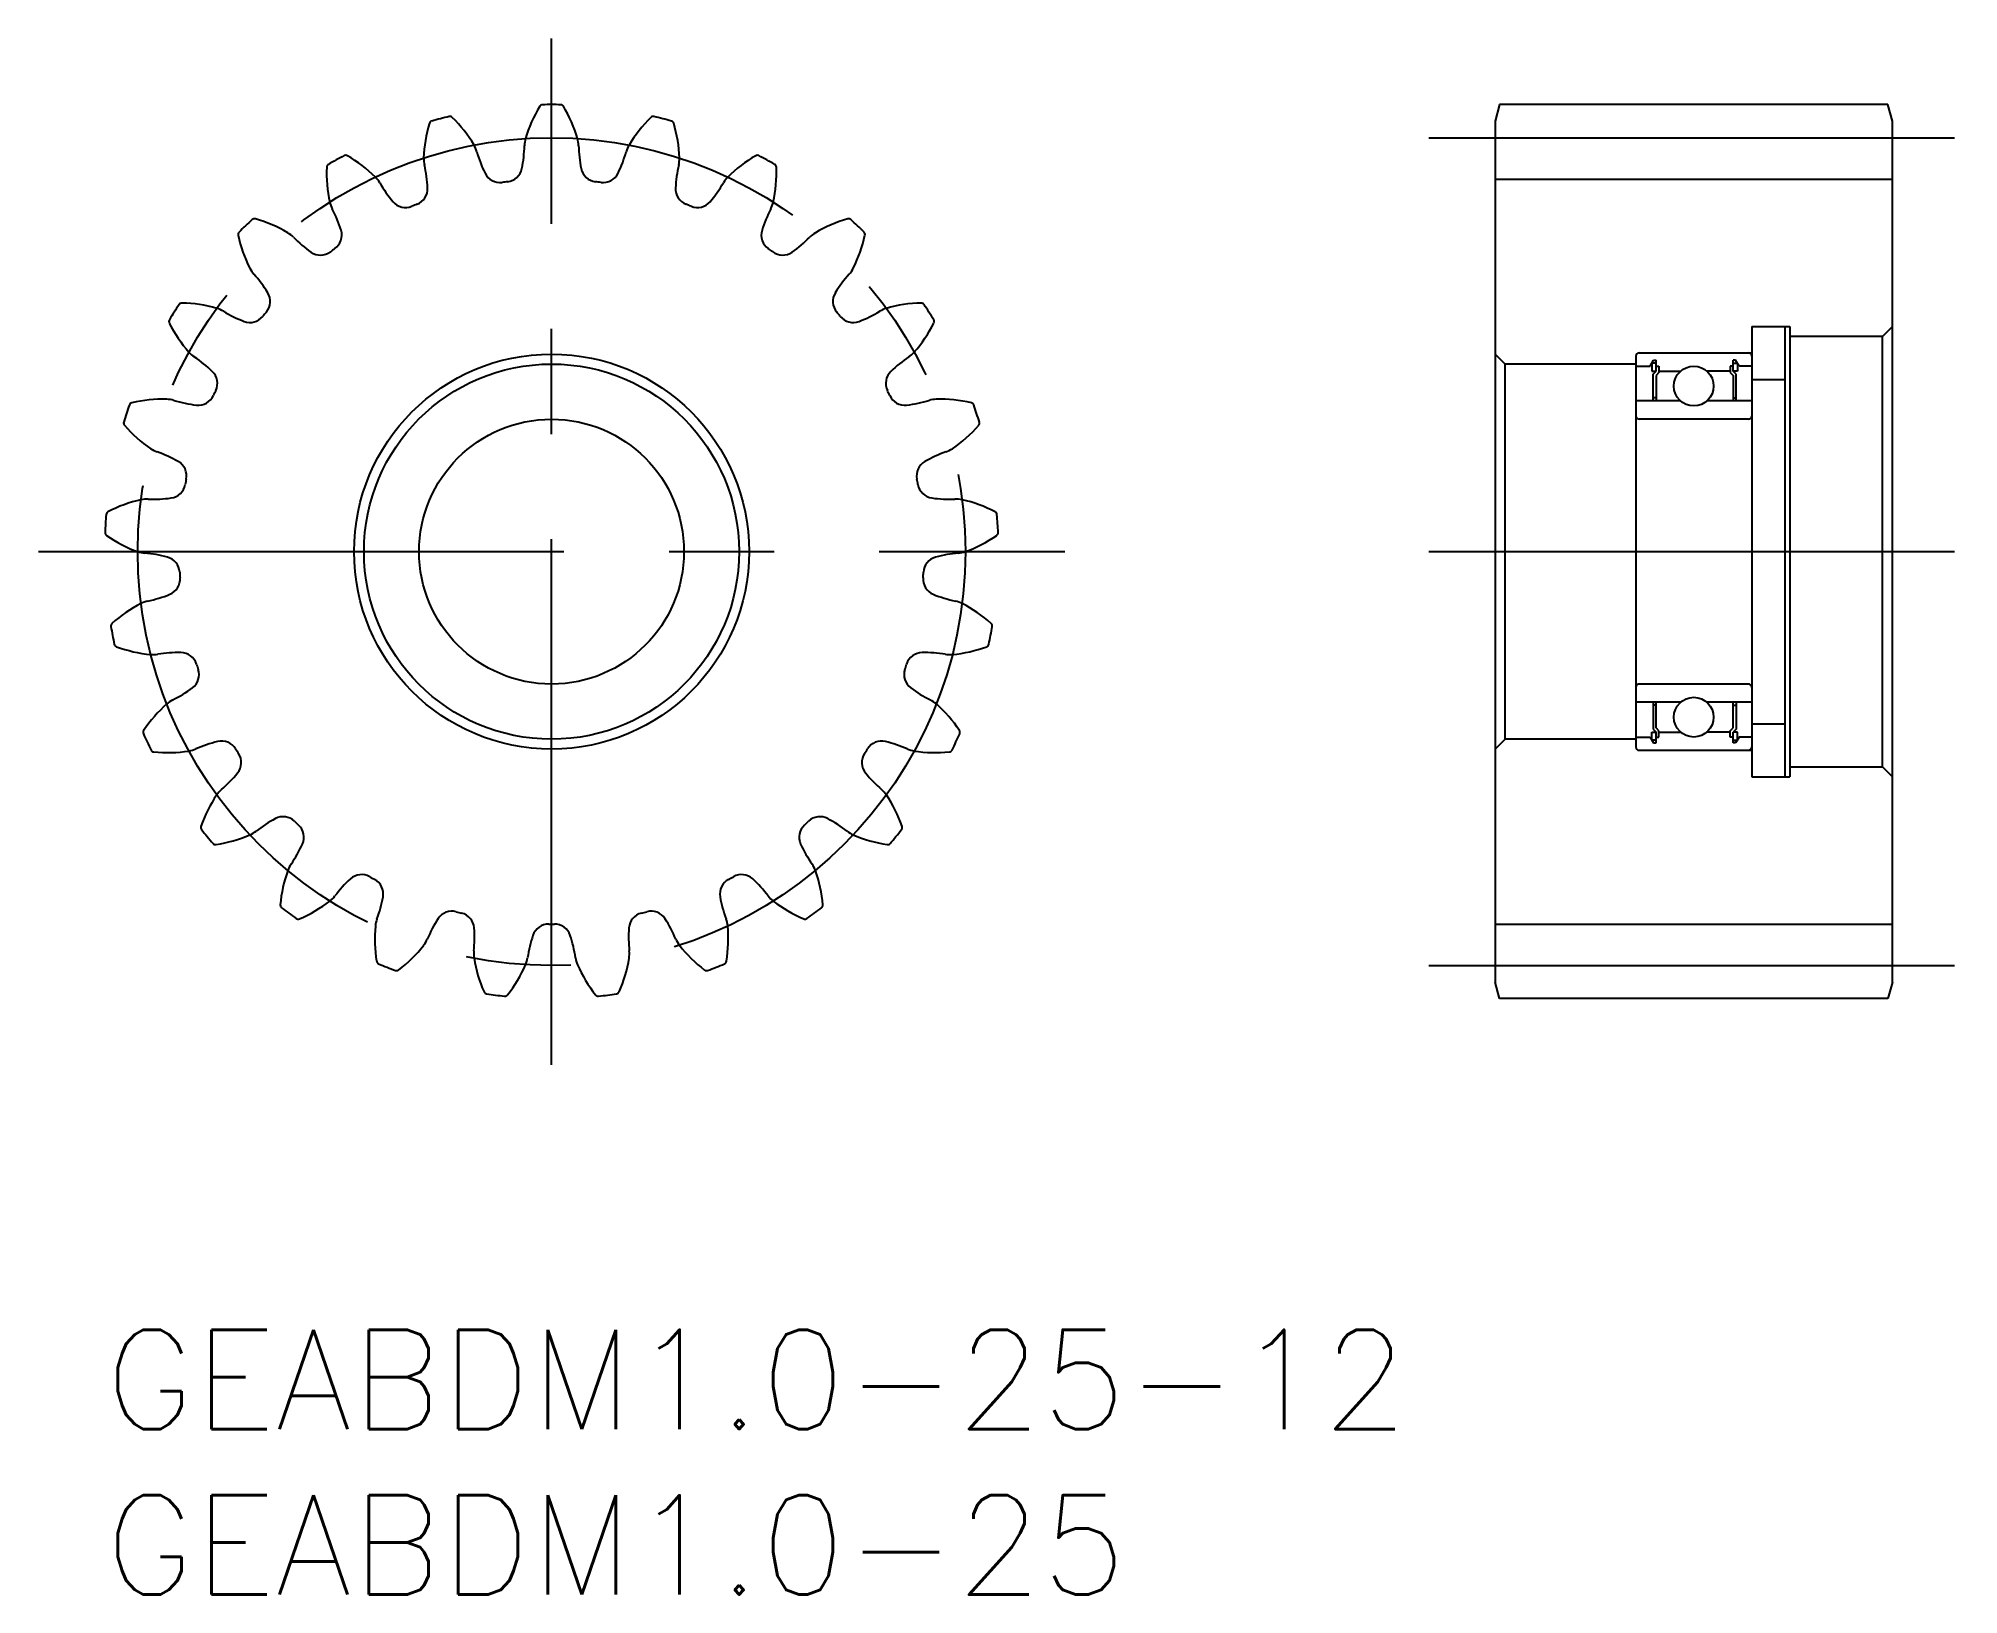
# Model space of a CAD drawing. Extents: x -2 to 56, y -8 to 39.
import ezdxf

# ---------------------------------------------------------------- set-up
doc = ezdxf.new("R2010")
doc.units = 0
doc.header["$LTSCALE"] = 0.5
doc.linetypes.add('CENTER', pattern=[50.8, 31.75, -6.35, 6.35, -6.35])
for name, color, linetype in [('MSM_CENTER', 1, 'CENTER'), ('MSM_CONTINUOUS', 7, 'CONTINUOUS'), ('MSM_PART_NUMBER', 7, 'CONTINUOUS')]:
    doc.layers.add(name, color=color, linetype=linetype)
doc.styles.get("Standard").update_dxf_attribs({"font": 'txt.shx', "height": 3, "bigfont": 'bigfont.shx'})

# ---------------------------------------------------------------- blocks, each defined once
blk = doc.blocks.new('*U6')
at = {"layer": 'MSM_PART_NUMBER'}
blk.add_text('GEABDM1.0-25-12', height=3, dxfattribs=at).set_placement((0, -3))
blk = doc.blocks.new('*U7')
at = {"layer": 'MSM_PART_NUMBER'}
blk.add_text('GEABDM1.0-25', height=3, dxfattribs=at).set_placement((0, -8))

msp = doc.modelspace()

# ---------------------------------------------------------------- linework, layer by layer
at = {"layer": 'MSM_CENTER'}
for p, q in [((13.488, 8), (13.488, 39)), ((39.988, 36), (55.988, 36)), ((-2.012, 23.5), (28.988, 23.5)), ((39.988, 23.5), (55.988, 23.5)), ((39.988, 11), (55.988, 11))]:
    msp.add_line(p, q, dxfattribs=at)
msp.add_circle((13.488, 23.5), 12.5, dxfattribs=at)
at = {"layer": 'MSM_CONTINUOUS'}
for p, q in [((42.122, 37), (41.988, 36.5)), ((53.854, 37), (42.122, 37)), ((53.988, 36.5), (53.854, 37)), ((41.988, 36.5), (41.988, 10.5)), ((53.988, 10.5), (53.988, 36.5)), ((41.988, 34.75), (53.988, 34.75)), ((49.738, 30.3), (49.738, 16.7)), ((49.738, 30.3), (50.888, 30.3)), ((50.738, 30.3), (50.738, 16.7)), ((50.888, 30.3), (50.888, 16.7)), ((53.988, 30.3), (53.688, 30)), ((53.688, 30), (50.888, 30)), ((53.688, 17), (53.688, 30)), ((42.288, 29.165), (41.988, 29.465)), ((46.238, 29.165), (42.288, 29.165)), ((42.288, 17.835), (42.288, 29.165)), ((46.238, 29.4), (46.238, 17.6)), ((46.238, 29.1), (46.668, 29.1)), ((46.338, 29.5), (49.738, 29.5)), ((46.668, 29.1), (46.772, 29.28)), ((46.72, 29.19), (46.72, 28.95)), ((46.848, 29.19), (46.72, 29.19)), ((46.772, 29.28), (46.848, 29.28)), ((46.848, 28.95), (46.848, 29.28)), ((46.848, 29.1), (46.938, 29.1)), ((46.938, 29.1), (46.938, 28.913)), ((49.088, 29.1), (49.088, 28.913)), ((49.178, 29.1), (49.088, 29.1)), ((49.178, 28.95), (49.178, 29.28)), ((49.254, 29.28), (49.178, 29.28)), ((49.178, 29.19), (49.306, 29.19)), ((49.358, 29.1), (49.254, 29.28)), ((49.306, 29.19), (49.306, 28.95)), ((49.738, 29.1), (49.358, 29.1)), ((46.72, 28.95), (46.848, 28.95)), ((46.758, 28.86), (46.848, 28.95)), ((46.758, 28.05), (46.758, 28.86)), ((46.938, 28.913), (46.848, 28.823)), ((46.848, 28.823), (46.848, 28.05)), ((46.938, 28.98), (46.968, 28.95)), ((46.968, 28.95), (47.591, 28.95)), ((49.058, 28.95), (48.385, 28.95)), ((49.088, 28.98), (49.058, 28.95)), ((49.088, 28.913), (49.178, 28.823)), ((49.306, 28.95), (49.178, 28.95)), ((49.268, 28.86), (49.178, 28.95)), ((49.178, 28.823), (49.178, 28.05)), ((49.268, 28.05), (49.268, 28.86)), ((49.738, 28.7), (50.738, 28.7)), ((47.591, 28.05), (46.238, 28.05)), ((46.848, 28.14), (46.758, 28.14)), ((49.738, 28.05), (48.385, 28.05)), ((49.178, 28.14), (49.268, 28.14)), ((49.638, 27.5), (46.338, 27.5)), ((49.638, 19.5), (46.338, 19.5)), ((47.591, 18.95), (46.238, 18.95)), ((46.758, 18.95), (46.758, 18.14)), ((46.848, 18.86), (46.758, 18.86)), ((46.848, 18.177), (46.848, 18.95)), ((49.738, 18.95), (48.385, 18.95)), ((49.178, 18.177), (49.178, 18.95)), ((49.178, 18.86), (49.268, 18.86)), ((49.268, 18.95), (49.268, 18.14)), ((46.72, 18.05), (46.848, 18.05)), ((46.72, 17.81), (46.72, 18.05)), ((46.758, 18.14), (46.848, 18.05)), ((46.938, 18.087), (46.848, 18.177)), ((46.848, 17.72), (46.848, 18.05)), ((46.938, 17.9), (46.938, 18.087)), ((46.938, 18.02), (46.968, 18.05)), ((46.968, 18.05), (47.591, 18.05)), ((49.058, 18.05), (48.385, 18.05)), ((49.088, 18.02), (49.058, 18.05)), ((49.088, 18.087), (49.178, 18.177)), ((49.088, 17.9), (49.088, 18.087)), ((49.268, 18.14), (49.178, 18.05)), ((49.178, 17.72), (49.178, 18.05)), ((49.306, 18.05), (49.178, 18.05)), ((49.306, 17.81), (49.306, 18.05)), ((49.738, 18.3), (50.738, 18.3)), ((42.288, 17.835), (41.988, 17.535)), ((46.238, 17.835), (42.288, 17.835)), ((46.238, 17.9), (46.668, 17.9)), ((46.338, 17.5), (49.738, 17.5)), ((46.668, 17.9), (46.772, 17.72)), ((46.848, 17.81), (46.72, 17.81)), ((46.772, 17.72), (46.848, 17.72)), ((46.848, 17.9), (46.938, 17.9)), ((49.178, 17.9), (49.088, 17.9)), ((49.178, 17.81), (49.306, 17.81)), ((49.254, 17.72), (49.178, 17.72)), ((49.358, 17.9), (49.254, 17.72)), ((49.738, 17.9), (49.358, 17.9)), ((50.888, 17), (53.688, 17)), ((53.688, 17), (53.988, 16.7)), ((49.738, 16.7), (50.888, 16.7)), ((41.988, 12.25), (53.988, 12.25)), ((42.122, 10), (41.988, 10.5)), ((53.988, 10.5), (53.854, 10)), ((53.854, 10), (42.122, 10))]:
    msp.add_line(p, q, dxfattribs=at)
for centre, radius in [((13.488, 23.5), 5.965), ((13.488, 23.5), 5.665), ((47.988, 28.5), 0.6), ((13.488, 23.5), 4), ((47.988, 18.5), 0.6)]:
    msp.add_circle(centre, radius, dxfattribs=at)
for centre, radius, start, end in [((13.488, 23.5), 13.5, 103.24018, 105.55982), ((10.419, 36.544), 0.1, 45.46335, 103.24018), ((7.566, 33.645), 4.167, 30.8, 45.46338), ((16.7, 34.799), 4.167, 148.93661, 163.6), ((13.217, 36.897), 0.1, 91.15982, 148.93661), ((13.488, 23.5), 13.5, 88.84017, 91.15982), ((13.759, 36.897), 0.1, 31.06335, 88.84004), ((10.275, 34.799), 4.167, 16.4, 31.06338), ((19.409, 33.645), 4.167, 134.53661, 149.2), ((16.557, 36.544), 0.1, 76.75982, 134.53661), ((13.488, 23.5), 13.5, 74.44018, 76.75982), ((13.789, 35.243), 4.167, 163.33661, 178), ((9.893, 36.409), 0.1, 105.55982, 163.33661), ((13.488, 35.744), 0.818, 163.5999, 178.85187), ((13.488, 35.744), 0.818, 1.14813, 16.4001), ((17.082, 36.409), 0.1, 16.66335, 74.44018), ((13.186, 35.243), 4.167, 2, 16.66338), ((13.488, 23.5), 13.5, 117.64018, 119.95982), ((7.271, 35.371), 0.1, 59.86335, 117.64018), ((5.23, 31.854), 4.167, 45.2, 59.86338), ((10.443, 35.36), 0.818, 177.9999, 193.25187), ((10.443, 35.36), 0.818, 15.54813, 30.8001), ((14.936, 36.61), 3.846, 195.54804, 205.94496), ((8.824, 35.838), 3.846, 348.45504, 358.85196), ((18.151, 35.838), 3.846, 181.14804, 191.54496), ((12.039, 36.61), 3.846, 334.05504, 344.45196), ((16.533, 35.36), 0.818, 149.1999, 164.45187), ((16.533, 35.36), 0.818, 346.74813, 2.0001), ((21.746, 31.854), 4.167, 120.13661, 134.8), ((19.704, 35.371), 0.1, 62.35982, 120.13661), ((13.488, 23.5), 13.5, 60.04018, 62.35982), ((10.859, 34.949), 4.167, 177.73661, 192.4), ((6.796, 35.109), 0.1, 119.95982, 177.73661), ((7.589, 34.23), 0.818, 29.94813, 45.2001), ((5.903, 34.29), 3.846, 2.85504, 13.25196), ((11.927, 35.146), 0.5, 205.94494, 277.63102), ((12.103, 35.168), 0.5, 276.769, 348.45504), ((14.873, 35.168), 0.5, 191.54494, 263.23101), ((15.048, 35.146), 0.5, 262.369, 334.05504), ((21.073, 34.29), 3.846, 166.74804, 177.14496), ((19.387, 34.23), 0.818, 134.7999, 150.05187), ((16.116, 34.949), 4.167, 347.6, 2.26338), ((20.18, 35.109), 0.1, 2.26335, 60.04018), ((11.631, 36.558), 3.846, 209.94804, 220.34496), ((9.245, 34.457), 0.5, 291.16902, 2.85505), ((13.488, 23.5), 11.25, 96.769, 97.631), ((13.488, 23.5), 11.25, 82.369, 83.231), ((17.731, 34.457), 0.5, 177.14494, 248.83101), ((15.345, 36.558), 3.846, 319.65504, 330.05196), ((7.589, 34.23), 0.818, 192.3999, 207.65187), ((3.457, 32.065), 3.846, 17.25504, 27.65196), ((9.08, 34.392), 0.5, 220.34494, 292.03102), ((13.488, 23.5), 11.25, 111.169, 112.031), ((13.488, 23.5), 11.25, 67.969, 68.831), ((17.895, 34.392), 0.5, 247.969, 319.65505), ((23.518, 32.065), 3.846, 152.34804, 162.74496), ((19.387, 34.23), 0.818, 332.34813, 347.6001), ((4.119, 33.081), 0.1, 134.35982, 192.13661), ((13.488, 23.5), 13.5, 132.04018, 134.35982), ((4.514, 33.452), 0.1, 74.26335, 132.04018), ((3.411, 29.538), 4.167, 59.6, 74.26338), ((5.106, 32.426), 0.818, 44.34813, 59.6001), ((6.653, 33.058), 0.5, 305.56902, 17.25505), ((20.323, 33.058), 0.5, 162.74496, 234.43101), ((21.87, 32.426), 0.818, 120.3999, 135.65187), ((23.564, 29.538), 4.167, 105.73661, 120.4), ((22.461, 33.452), 0.1, 47.95982, 105.73661), ((13.488, 23.5), 13.5, 45.64018, 47.95982), ((22.857, 33.081), 0.1, 347.86335, 45.64018), ((8.095, 33.935), 4.167, 192.13661, 206.8), ((8.441, 35.686), 3.846, 224.34804, 234.74496), ((6.51, 32.954), 0.5, 234.74494, 306.43102), ((13.488, 23.5), 11.25, 125.569, 126.431), ((13.488, 23.5), 11.25, 53.569, 54.431), ((20.466, 32.954), 0.5, 233.569, 305.25504), ((18.534, 35.686), 3.846, 305.25504, 315.65196), ((18.881, 33.935), 4.167, 333.2, 347.86338), ((5.106, 32.426), 0.818, 206.7999, 222.05187), ((21.87, 32.426), 0.818, 317.94813, 333.2001), ((1.643, 29.302), 3.846, 31.65504, 42.05196), ((4.491, 31.058), 0.5, 319.96902, 31.65505), ((22.485, 31.058), 0.5, 148.34496, 220.03101), ((25.333, 29.302), 3.846, 137.94804, 148.34496), ((13.488, 23.5), 13.5, 146.44018, 148.75982), ((2.321, 30.908), 0.1, 88.66336, 146.44018), ((2.227, 26.842), 4.167, 74, 88.66338), ((3.15, 30.061), 0.818, 58.74813, 74.0001), ((5.569, 34.048), 3.846, 238.74804, 249.14496), ((21.406, 34.048), 3.846, 290.85504, 301.25196), ((23.826, 30.061), 0.818, 105.9999, 121.25187), ((24.749, 26.842), 4.167, 91.33661, 106), ((24.654, 30.908), 0.1, 33.55982, 91.33661), ((13.488, 23.5), 13.5, 31.24018, 33.55982), ((2.031, 30.45), 0.1, 148.75982, 206.53661), ((5.669, 32.266), 4.167, 206.53661, 221.2), ((4.378, 30.921), 0.5, 249.14494, 320.83102), ((13.488, 23.5), 11.25, 139.969, 140.831), ((13.488, 23.5), 11.25, 39.169, 40.031), ((22.597, 30.921), 0.5, 219.169, 290.85504), ((21.307, 32.266), 4.167, 318.8, 333.46338), ((24.945, 30.45), 0.1, 333.46335, 31.24018), ((3.15, 30.061), 0.818, 221.1999, 236.45187), ((0.572, 26.173), 3.846, 46.05504, 56.45196), ((26.404, 26.173), 3.846, 123.54804, 133.94496), ((23.826, 30.061), 0.818, 303.54813, 318.8001), ((46.338, 29.4), 0.1, 90, 180), ((49.638, 29.4), 0.1, 0, 90), ((2.894, 28.583), 0.5, 334.36902, 46.05505), ((24.082, 28.583), 0.5, 133.94496, 205.63101), ((13.488, 23.5), 13.5, 160.84018, 163.15982), ((0.83, 27.898), 0.1, 103.06335, 160.84018), ((1.749, 23.937), 4.167, 88.4, 103.06338), ((1.843, 27.284), 0.818, 73.14813, 88.4001), ((3.195, 31.748), 3.846, 253.14804, 263.54496), ((2.819, 28.423), 0.5, 263.54494, 335.23102), ((13.488, 23.5), 11.25, 154.369, 155.231), ((13.488, 23.5), 11.25, 24.769, 25.631), ((24.157, 28.423), 0.5, 204.769, 276.45505), ((23.781, 31.748), 3.846, 276.45504, 286.85196), ((25.133, 27.284), 0.818, 91.5999, 106.85187), ((25.226, 23.937), 4.167, 76.93661, 91.6), ((26.145, 27.898), 0.1, 19.15982, 76.93661), ((13.488, 23.5), 13.5, 16.84018, 19.15982), ((0.662, 27.382), 0.1, 163.15982, 220.93661), ((3.734, 30.047), 4.167, 220.93661, 235.6), ((23.241, 30.047), 4.167, 304.4, 319.06338), ((26.313, 27.382), 0.1, 319.06335, 16.84018), ((46.338, 27.6), 0.1, 180, 270), ((49.638, 27.6), 0.1, 270, 0), ((1.843, 27.284), 0.818, 235.5999, 250.85187), ((0.313, 22.877), 3.846, 60.45504, 70.85196), ((1.963, 25.788), 0.5, 348.76902, 60.45505), ((25.013, 25.788), 0.5, 119.54496, 191.23101), ((26.663, 22.877), 3.846, 109.14804, 119.54496), ((25.133, 27.284), 0.818, 289.14813, 304.4001), ((1.93, 25.615), 0.5, 277.94494, 349.63102), ((13.488, 23.5), 11.25, 168.769, 169.631), ((13.488, 23.5), 11.25, 10.369, 11.231), ((25.046, 25.615), 0.5, 190.369, 262.05505), ((2.009, 21.004), 4.167, 102.8, 117.46338), ((1.268, 24.269), 0.818, 87.54813, 102.8001), ((1.467, 28.929), 3.846, 267.54804, 277.94496), ((25.508, 28.929), 3.846, 262.05504, 272.45196), ((25.708, 24.269), 0.818, 77.1999, 92.45187), ((24.966, 21.004), 4.167, 62.53661, 77.2), ((13.488, 23.5), 13.5, 175.24018, 177.55982), ((0.134, 24.612), 0.1, 117.46335, 175.24018), ((26.842, 24.612), 0.1, 4.75982, 62.53661), ((13.488, 23.5), 13.5, 2.44018, 4.75982), ((0.1, 24.071), 0.1, 177.55982, 235.33661), ((2.413, 27.415), 4.167, 235.33661, 250), ((24.563, 27.415), 4.167, 290, 304.66338), ((26.876, 24.071), 0.1, 304.66335, 2.44018), ((1.268, 24.269), 0.818, 249.9999, 265.25187), ((0.882, 19.621), 3.846, 74.85504, 85.25196), ((1.756, 22.85), 0.5, 3.16902, 74.85505), ((25.22, 22.85), 0.5, 105.14496, 176.83101), ((26.094, 19.621), 3.846, 94.74804, 105.14496), ((25.708, 24.269), 0.818, 274.74813, 290.0001), ((1.767, 22.674), 0.5, 292.34494, 4.03102), ((13.488, 23.5), 11.25, 183.169, 184.031), ((25.209, 22.674), 0.5, 175.969, 247.65505), ((13.488, 23.5), 11.25, 355.969, 356.831), ((0.495, 25.769), 3.846, 281.94804, 292.34496), ((26.481, 25.769), 3.846, 247.65504, 258.05196), ((2.991, 18.227), 4.167, 117.2, 131.86338), ((1.46, 21.206), 0.818, 101.94813, 117.2001), ((25.515, 21.206), 0.818, 62.7999, 78.05187), ((23.985, 18.227), 4.167, 48.13661, 62.8), ((0.277, 21.256), 0.1, 131.86335, 189.64018), ((13.488, 23.5), 13.5, 189.64018, 191.95982), ((13.488, 23.5), 13.5, 348.04018, 350.35982), ((26.699, 21.256), 0.1, 350.35982, 48.13661), ((0.379, 20.723), 0.1, 191.95982, 249.73661), ((1.787, 24.538), 4.167, 249.73661, 264.4), ((1.46, 21.206), 0.818, 264.3999, 279.65187), ((2.242, 16.607), 3.846, 89.25504, 99.65196), ((2.286, 19.953), 0.5, 17.56902, 89.25505), ((24.69, 19.953), 0.5, 90.74494, 162.43101), ((24.733, 16.607), 3.846, 80.34804, 90.74496), ((25.515, 21.206), 0.818, 260.34813, 275.6001), ((25.188, 24.538), 4.167, 275.6, 290.26338), ((26.597, 20.723), 0.1, 290.26335, 348.04018), ((2.34, 19.785), 0.5, 306.74494, 18.43101), ((13.488, 23.5), 11.25, 197.569, 198.431), ((24.635, 19.785), 0.5, 161.569, 233.25505), ((13.488, 23.5), 11.25, 341.569, 342.431), ((0.339, 22.466), 3.846, 296.34804, 306.74496), ((26.637, 22.466), 3.846, 233.25504, 243.65196), ((46.338, 19.4), 0.1, 90, 180), ((49.638, 19.4), 0.1, 0, 90), ((4.632, 15.783), 4.167, 131.6, 146.26338), ((2.409, 18.287), 0.818, 116.34813, 131.6001), ((24.567, 18.287), 0.818, 48.3999, 63.65187), ((22.344, 15.783), 4.167, 33.73661, 48.4), ((1.25, 18.041), 0.1, 146.26336, 204.04018), ((13.488, 23.5), 13.5, 204.04018, 206.35982), ((13.488, 23.5), 13.5, 333.64018, 335.95982), ((25.725, 18.041), 0.1, 335.95982, 33.73661), ((1.481, 17.55), 0.1, 206.35982, 264.13661), ((1.896, 21.596), 4.167, 264.13661, 278.8), ((2.409, 18.287), 0.818, 278.7999, 294.05187), ((4.31, 14.027), 3.846, 103.65504, 114.05196), ((3.52, 17.279), 0.5, 31.96902, 103.65505), ((13.488, 23.5), 11.25, 211.969, 212.831), ((3.615, 17.13), 0.5, 321.14494, 32.83102), ((23.361, 17.13), 0.5, 147.169, 218.85505), ((13.488, 23.5), 11.25, 327.169, 328.031), ((23.456, 17.279), 0.5, 76.34494, 148.03101), ((22.666, 14.027), 3.846, 65.94804, 76.34496), ((24.567, 18.287), 0.818, 245.94813, 261.2001), ((25.079, 21.596), 4.167, 261.2, 275.86338), ((25.494, 17.55), 0.1, 275.86335, 333.64018), ((46.338, 17.6), 0.1, 180, 270), ((49.638, 17.6), 0.1, 270, 0), ((4.053, 15.695), 0.818, 130.74813, 146.0001), ((1.009, 19.229), 3.846, 310.74804, 321.14496), ((25.967, 19.229), 3.846, 218.85504, 229.25196), ((22.922, 15.695), 0.818, 33.9999, 49.25187), ((6.829, 13.823), 4.167, 146, 160.66338), ((20.146, 13.823), 4.167, 19.33661, 34), ((2.992, 15.169), 0.1, 160.66335, 218.44018), ((13.488, 23.5), 13.5, 218.44018, 220.75982), ((6.954, 12.042), 3.846, 118.05504, 128.45196), ((5.38, 14.995), 0.5, 46.369, 118.05505), ((13.488, 23.5), 11.25, 226.369, 227.231), ((5.509, 14.874), 0.5, 335.54494, 47.23102), ((21.467, 14.874), 0.5, 132.769, 204.45505), ((13.488, 23.5), 11.25, 312.769, 313.631), ((21.595, 14.995), 0.5, 61.94494, 133.63101), ((20.022, 12.042), 3.846, 51.54804, 61.94496), ((13.488, 23.5), 13.5, 319.24018, 321.55982), ((23.983, 15.169), 0.1, 321.55982, 19.33661), ((3.338, 14.751), 0.1, 220.75982, 278.53661), ((2.734, 18.773), 4.167, 278.53661, 293.2), ((4.053, 15.695), 0.818, 293.1999, 308.45187), ((2.463, 16.26), 3.846, 325.14804, 335.54496), ((24.512, 16.26), 3.846, 204.45504, 214.85196), ((22.922, 15.695), 0.818, 231.54813, 246.8001), ((24.241, 18.773), 4.167, 246.8, 261.46338), ((23.638, 14.751), 0.1, 261.46335, 319.24018), ((6.291, 13.594), 0.818, 145.14813, 160.4001), ((20.685, 13.594), 0.818, 19.5999, 34.85187), ((9.445, 12.471), 4.167, 160.4, 175.06338), ((10.009, 10.777), 3.846, 132.45504, 142.85196), ((7.75, 13.246), 0.5, 60.769, 132.45505), ((13.488, 23.5), 11.25, 240.769, 241.631), ((7.905, 13.161), 0.5, 349.94494, 61.63102), ((19.071, 13.161), 0.5, 118.369, 190.05505), ((13.488, 23.5), 11.25, 298.369, 299.231), ((19.226, 13.246), 0.5, 47.54494, 119.23101), ((16.967, 10.777), 3.846, 37.14804, 47.54496), ((17.53, 12.471), 4.167, 4.93661, 19.6), ((5.394, 12.821), 0.1, 175.06335, 232.84018), ((4.248, 16.247), 4.167, 292.93661, 307.6), ((6.291, 13.594), 0.818, 307.5999, 322.85187), ((4.61, 13.745), 3.846, 339.54804, 349.94496), ((22.366, 13.745), 3.846, 190.05504, 200.45196), ((20.685, 13.594), 0.818, 217.14813, 232.4001), ((22.728, 16.247), 4.167, 232.4, 247.06338), ((21.582, 12.821), 0.1, 307.15982, 4.93661), ((13.488, 23.5), 13.5, 232.84018, 235.15982), ((5.832, 12.502), 0.1, 235.15982, 292.93661), ((12.315, 11.812), 4.167, 174.8, 189.46338), ((8.98, 12.116), 0.818, 159.54813, 174.8001), ((13.282, 10.312), 3.846, 146.85504, 157.25196), ((10.48, 12.141), 0.5, 75.169, 146.85505), ((13.488, 23.5), 11.25, 255.169, 256.031), ((10.651, 12.097), 0.5, 4.34494, 76.03101), ((13.399, 11.75), 0.5, 89.569, 161.25505), ((13.488, 23.5), 11.25, 269.569, 270.431), ((13.576, 11.75), 0.5, 18.74494, 90.43101), ((16.324, 12.097), 0.5, 103.969, 175.65505), ((13.488, 23.5), 11.25, 283.969, 284.831), ((16.495, 12.141), 0.5, 33.14494, 104.83101), ((13.694, 10.312), 3.846, 22.74804, 33.14496), ((17.995, 12.116), 0.818, 5.1999, 20.45187), ((14.66, 11.812), 4.167, 350.53661, 5.2), ((21.143, 12.502), 0.1, 247.06335, 304.84018), ((13.488, 23.5), 13.5, 304.84018, 307.15982), ((6.342, 14.177), 4.167, 307.33661, 322), ((8.98, 12.116), 0.818, 321.9999, 337.25187), ((7.315, 11.844), 3.846, 353.94804, 4.34496), ((16.568, 10.675), 3.846, 161.25504, 171.65196), ((10.407, 10.675), 3.846, 8.34804, 18.74496), ((19.661, 11.844), 3.846, 175.65504, 186.05196), ((17.995, 12.116), 0.818, 202.74813, 218.0001), ((20.634, 14.177), 4.167, 218, 232.66338), ((8.304, 11.143), 0.1, 189.46335, 247.24018), ((13.488, 23.5), 13.5, 247.24018, 249.55982), ((11.953, 11.352), 0.818, 173.94813, 189.2001), ((15.259, 11.888), 4.167, 189.2, 203.86338), ((8.885, 12.693), 4.167, 321.73661, 336.4), ((11.953, 11.352), 0.818, 336.3999, 351.65187), ((15.022, 11.352), 0.818, 188.34813, 203.6001), ((18.091, 12.693), 4.167, 203.6, 218.26338), ((11.717, 11.888), 4.167, 336.13661, 350.8), ((15.022, 11.352), 0.818, 350.7999, 6.05187), ((13.488, 23.5), 13.5, 290.44018, 292.75982), ((18.672, 11.143), 0.1, 292.75982, 350.53661), ((8.808, 10.944), 0.1, 249.55982, 307.33661), ((18.167, 10.944), 0.1, 232.66336, 290.44018), ((11.54, 10.242), 0.1, 203.86335, 261.64018), ((13.488, 23.5), 13.5, 261.64018, 263.95982), ((12.078, 10.174), 0.1, 263.95982, 321.73661), ((14.898, 10.174), 0.1, 218.26335, 276.04018), ((13.488, 23.5), 13.5, 276.04018, 278.35982), ((15.436, 10.242), 0.1, 278.35982, 336.13661)]:
    msp.add_arc(centre, radius, start, end, dxfattribs=at)

# ---------------------------------------------------------------- block references
for name in ['*U6', '*U7']:
    msp.add_blockref(name, (0, 0), dxfattribs=at)

doc.saveas('drawing.dxf')
